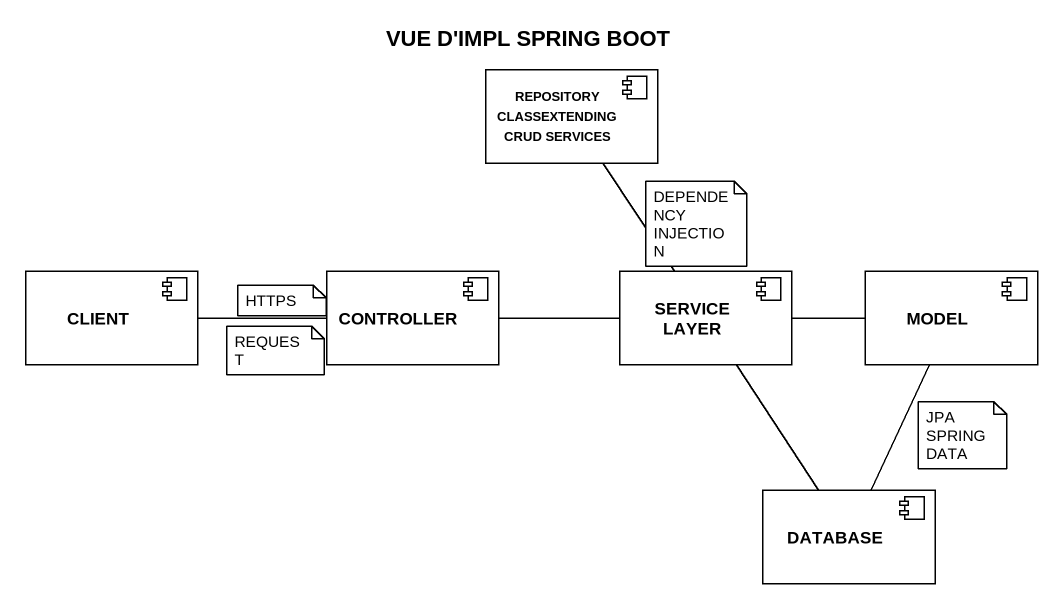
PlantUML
@startuml
title VUE D'IMPL SPRING BOOT
component "REPOSITORY CLASSEXTENDING CRUD SERVICES" as REPOSITORY_CLASSEXTENDING
component CLIENT
component CONTROLLER
component "SERVICE LAYER" as SERVICE_LAYER
component MODEL
component "DATABASE" as DATABASE_
REPOSITORY_CLASSEXTENDING -- SERVICE_LAYER
CLIENT -right- CONTROLLER
CONTROLLER -right- SERVICE_LAYER
SERVICE_LAYER -- DATABASE_
MODEL -left- SERVICE_LAYER
MODEL -- DATABASE_
note as N1
  DEPENDENCY
  INJECTION
end note
note as N2
  HTTPS
end note
note as N3
  REQUEST
end note
note as N4
  JPA SPRING
  DATA
end note
@enduml
